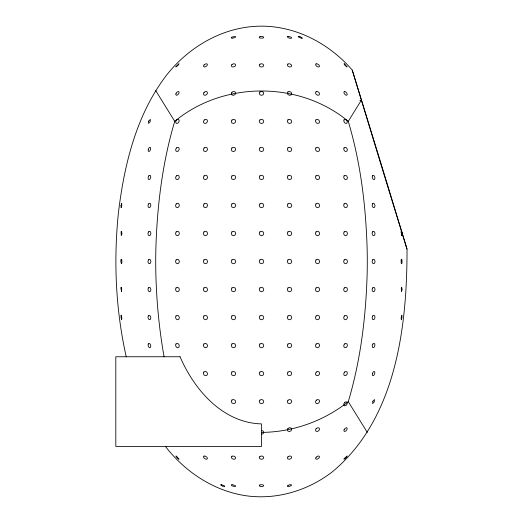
<?xml version="1.0" encoding="UTF-8"?>
<svg xmlns="http://www.w3.org/2000/svg" width="523" height="523" viewBox="0 0 523 523"><rect width="100%" height="100%" fill="white"/><g stroke="black" fill="none" stroke-linecap="round" stroke-linejoin="round"><path stroke-width="0.78" d="M261.5 432.39C292.756 432.201 323.796 421.067 348.272 401.671C360.53 360.641 365.793 317.781 367.113 275.072A377.26 271.94 90 0 0 367.113 247.928C365.793 205.219 360.53 162.359 348.272 121.329C299.45 80.888 223.55 80.888 174.728 121.329C162.47 162.359 157.207 205.219 155.887 247.928A377.26 271.94 90 0 0 155.887 275.072C156.639 302.451 159.267 329.797 164.085 356.758M165.431 446.42C185.24 472.086 214.24 491.26 246.66 495.837C277.151 499.981 308.485 490.397 332.615 471.609C396.225 418.518 407.142 326.914 407.025 249.138L384.327 174.316A144.145 0.431 73 0 0 378.606 155.599L352.254 70.102C329.68 43.893 296.495 26.17 261.5 26.15C224.047 26.117 188.96 46.455 166.242 75.547C136.111 115.191 124.043 165.183 118.316 213.809C113.569 260.853 115.655 308.675 125.814 354.895L126.246 356.758M348.272 121.329L361.524 99.926M261.5 434.312L263.082 433.75L263.742 432.39L263.082 431.024L261.5 430.462M359.896 100.678L361.328 100.239M155.71 90.61L174.728 121.329M367.29 432.39L348.272 401.671M407.025 249.138L383.98 174.44A144.309 0.431 73 0 1 378.266 155.776L352.254 70.128M148.264 149.428L148.212 150.944L148.872 151.572L149.859 150.944L150.591 149.428L150.644 147.911L149.983 147.283L148.996 147.911L148.264 149.428M372.409 373.572L372.356 375.089L373.017 375.717L374.004 375.089L374.736 373.572L374.788 372.056L374.128 371.428L373.141 372.056L372.409 373.572M120.924 287.938L121.552 291.756L121.702 287.938L121.271 287.284L120.924 287.938M401.102 231.898L401.729 235.716L401.88 231.898L401.448 231.244L401.102 231.898M121.035 205.467L121.127 207.69L121.781 205.467L121.696 203.244L121.035 205.467M343.951 119.957L343.866 121.414L344.775 122.872L346.134 123.474L347.154 122.872L347.239 121.414L346.337 119.957L344.971 119.355L343.951 119.957M401.219 317.533L401.304 319.756L401.965 317.533L401.873 315.31L401.219 317.533M148.218 344.003L148.101 345.553L148.761 347.102L149.807 347.743L150.637 347.102L150.755 345.553L150.101 344.003L149.048 343.363L148.218 344.003M372.363 175.898L372.245 177.447L372.899 178.997L373.952 179.637L374.782 178.997L374.899 177.447L374.239 175.898L373.193 175.257L372.363 175.898M120.99 259.918L120.82 261.5L121.408 263.742L121.833 263.082L121.833 259.918L121.408 259.258L120.99 259.918M401.167 259.918L401.167 263.082L401.592 263.742L402.01 263.082L402.01 259.918L401.592 259.258L401.167 259.918M148.251 315.964L148.009 317.533L148.597 319.102L149.67 319.756L150.604 319.102L150.846 317.533L150.264 315.964L149.186 315.317L148.251 315.964M372.396 203.898L372.154 205.467L372.736 207.036L373.814 207.683L374.749 207.036L374.991 205.467L374.403 203.898L373.33 203.244L372.396 203.898M121.12 231.898L121.271 235.716L121.957 233.48L121.552 231.244L121.12 231.898M344.01 147.911L343.761 149.428L344.565 150.944L345.945 151.572L347.095 150.944L347.344 149.428L346.54 147.911L345.16 147.283L344.01 147.911M401.298 287.938L401.448 291.756L402.135 289.52L401.729 287.284L401.298 287.938M176.029 93.395L175.8 94.741L176.532 95.297L177.807 94.741L178.866 93.395L179.095 92.041L178.356 91.486L177.088 92.041L176.029 93.395M344.134 429.605L343.905 430.959L344.644 431.514L345.912 430.959L346.971 429.605L347.2 428.259L346.468 427.703L345.193 428.259L344.134 429.605M148.303 287.938L147.957 289.52L148.473 291.102L149.552 291.756L150.552 291.102L150.899 289.52L150.382 287.938L149.31 287.284L148.303 287.938M372.448 231.898L372.101 233.48L372.618 235.062L373.697 235.716L374.697 235.062L375.043 233.48L374.527 231.898L373.448 231.244L372.448 231.898M175.95 344.003L175.591 345.553L176.323 347.102L177.709 347.749L178.944 347.102L179.297 345.553L178.572 344.003L177.186 343.363L175.95 344.003M315.846 119.944L315.506 121.408L316.356 122.879L317.899 123.48L319.226 122.879L319.566 121.408L318.716 119.944L317.173 119.336L315.846 119.944M344.056 175.898L343.703 177.447L344.428 178.997L345.814 179.637L347.05 178.997L347.409 177.447L346.677 175.898L345.291 175.251L344.056 175.898M148.375 259.918L147.944 261.5L148.375 263.082L149.428 263.742L150.48 263.082L150.912 261.5L150.48 259.918L149.428 259.258L148.375 259.918M372.52 259.918L372.088 261.5L372.52 263.082L373.572 263.742L374.625 263.082L375.056 261.5L374.625 259.918L373.572 259.258L372.52 259.918M121.127 315.31L121.035 317.533L121.696 319.756L121.781 317.533L121.127 315.31M175.99 315.964L175.551 317.533L176.225 319.108L177.611 319.756L178.899 319.108L179.337 317.533L178.67 315.964L177.284 315.317L175.99 315.964M344.101 203.892L343.663 205.467L344.33 207.036L345.716 207.683L347.01 207.036L347.449 205.467L346.775 203.892L345.389 203.244L344.101 203.892M148.715 121.088L148.506 123.454L150.147 121.735L150.356 119.368L148.715 121.088M203.826 372.049L203.395 373.572L204.166 375.096L205.702 375.723L207.101 375.096L207.539 373.572L206.762 372.049L205.225 371.422L203.826 372.049M315.899 147.904L315.461 149.428L316.238 150.951L317.775 151.578L319.174 150.951L319.605 149.428L318.834 147.904L317.298 147.277L315.899 147.904M372.853 401.265L372.644 403.632L374.285 401.912L374.494 399.546L372.853 401.265M176.035 287.938L175.532 289.52L176.153 291.102L177.526 291.756L178.859 291.102L179.363 289.52L178.742 287.938L177.362 287.284L176.035 287.938M344.141 231.898L343.637 233.48L344.258 235.062L345.638 235.716L346.965 235.062L347.468 233.48L346.847 231.898L345.474 231.244L344.141 231.898M203.872 344.003L203.369 345.553L204.094 347.109L205.624 347.749L207.056 347.109L207.559 345.553L206.833 344.003L205.304 343.356L203.872 344.003M315.944 175.891L315.441 177.447L316.167 178.997L317.696 179.644L319.128 178.997L319.631 177.447L318.906 175.891L317.376 175.251L315.944 175.891M148.473 231.898L147.957 233.48L148.303 235.062L149.31 235.716L150.382 235.062L150.899 233.48L150.552 231.898L149.552 231.244L148.473 231.898M372.618 287.938L372.101 289.52L372.448 291.102L373.448 291.756L374.527 291.102L375.043 289.52L374.697 287.938L373.697 287.284L372.618 287.938M203.905 315.964L203.355 317.533L204.042 319.108L205.565 319.756L207.023 319.108L207.572 317.533L206.886 315.964L205.369 315.31L203.905 315.964M315.977 203.892L315.428 205.467L316.114 207.036L317.631 207.69L319.095 207.036L319.645 205.467L318.958 203.892L317.435 203.244L315.977 203.892M176.088 259.918L175.525 261.5L176.088 263.082L177.447 263.742L178.807 263.082L179.369 261.5L178.807 259.918L177.447 259.258L176.088 259.918M344.193 259.918L343.631 261.5L344.193 263.082L345.553 263.742L346.912 263.082L347.475 261.5L346.912 259.918L345.553 259.258L344.193 259.918M203.931 287.938L203.342 289.52L203.996 291.102L205.513 291.756L206.997 291.102L207.585 289.52L206.931 287.938L205.415 287.284L203.931 287.938M316.003 231.898L315.415 233.48L316.069 235.062L317.585 235.716L319.069 235.062L319.658 233.48L319.004 231.898L317.487 231.244L316.003 231.898M148.597 203.898L148.009 205.467L148.251 207.036L149.186 207.683L150.264 207.036L150.846 205.467L150.604 203.898L149.67 203.244L148.597 203.898M372.736 315.964L372.154 317.533L372.396 319.102L373.33 319.756L374.403 319.102L374.991 317.533L374.749 315.964L373.814 315.317L372.736 315.964M176.14 66.31L175.885 66.983L177.735 65.656L179.01 63.767L176.14 66.31M344.245 458.56L343.99 459.233L345.84 457.906L347.115 456.017L344.245 458.56M176.153 231.898L175.532 233.48L176.035 235.062L177.362 235.716L178.742 235.062L179.363 233.48L178.859 231.898L177.526 231.244L176.153 231.898M231.885 315.964L231.271 317.533L231.951 319.108L233.526 319.762L235.075 319.108L235.696 317.533L235.017 315.964L233.435 315.31L231.885 315.964M287.925 203.892L287.304 205.467L287.983 207.036L289.565 207.69L291.115 207.036L291.729 205.467L291.05 203.892L289.474 203.238L287.925 203.892M344.258 287.938L343.637 289.52L344.141 291.102L345.474 291.756L346.847 291.102L347.468 289.52L346.965 287.938L345.638 287.284L344.258 287.938M203.963 259.918L203.342 261.5L203.963 263.082L205.467 263.742L206.964 263.082L207.585 261.5L206.964 259.918L205.467 259.258L203.963 259.918M316.036 259.918L315.415 261.5L316.036 263.082L317.533 263.742L319.037 263.082L319.658 261.5L319.037 259.918L317.533 259.258L316.036 259.918M231.905 287.938L231.271 289.52L231.931 291.102L233.506 291.756L235.062 291.102L235.696 289.52L235.03 287.938L233.461 287.277L231.905 287.938M287.938 231.898L287.304 233.48L287.97 235.062L289.539 235.723L291.095 235.062L291.729 233.48L291.069 231.898L289.494 231.244L287.938 231.898M204.029 92.473L203.434 93.937L204.029 95.081L205.467 95.238L206.899 94.317L207.494 92.852L206.899 91.708L205.467 91.551L204.029 92.473M316.101 428.683L315.506 430.148L316.101 431.292L317.533 431.449L318.971 430.527L319.566 429.063L318.971 427.919L317.533 427.762L316.101 428.683M231.918 175.944L231.271 177.519L231.918 179.056L233.48 179.644L235.043 178.951L235.69 177.369L235.043 175.839L233.48 175.251L231.918 175.944M231.918 259.918L231.271 261.5L231.918 263.082L233.48 263.742L235.049 263.082L235.696 261.5L235.049 259.918L233.48 259.258L231.918 259.918M287.951 259.918L287.304 261.5L287.951 263.082L289.52 263.742L291.082 263.082L291.729 261.5L291.082 259.918L289.52 259.258L287.951 259.918M287.957 344.049L287.31 345.631L287.957 347.161L289.52 347.749L291.082 347.056L291.729 345.481L291.082 343.944L289.52 343.356L287.957 344.049M203.996 231.898L203.342 233.48L203.931 235.062L205.415 235.716L206.931 235.062L207.585 233.48L206.997 231.898L205.513 231.244L203.996 231.898M259.918 259.918L259.258 261.5L259.918 263.082L261.5 263.742L263.082 263.082L263.742 261.5L263.082 259.918L261.5 259.258L259.918 259.918M316.069 287.938L315.415 289.52L316.003 291.102L317.487 291.756L319.004 291.102L319.658 289.52L319.069 287.938L317.585 287.284L316.069 287.938M231.924 147.983L231.277 149.539L231.924 151.029L233.48 151.585L235.043 150.872L235.683 149.317L235.043 147.826L233.48 147.277L231.924 147.983M259.918 231.898L259.258 233.48L259.918 235.062L261.5 235.723L263.082 235.062L263.742 233.48L263.082 231.898L261.5 231.244L259.918 231.898M259.918 287.938L259.258 289.52L259.918 291.102L261.5 291.756L263.082 291.102L263.742 289.52L263.082 287.938L261.5 287.277L259.918 287.938M287.957 372.128L287.317 373.684L287.957 375.174L289.52 375.723L291.076 375.017L291.723 373.461L291.076 371.971L289.52 371.415L287.957 372.128M259.918 203.892L259.258 205.467L259.918 207.036L261.5 207.69L263.082 207.036L263.742 205.467L263.082 203.892L261.5 203.238L259.918 203.892M259.918 315.964L259.258 317.533L259.918 319.108L261.5 319.762L263.082 319.108L263.742 317.533L263.082 315.964L261.5 315.31L259.918 315.964M231.931 231.898L231.271 233.48L231.905 235.062L233.461 235.723L235.03 235.062L235.696 233.48L235.062 231.898L233.506 231.244L231.931 231.898M287.97 287.938L287.304 289.52L287.938 291.102L289.494 291.756L291.069 291.102L291.729 289.52L291.095 287.938L289.539 287.277L287.97 287.938M259.918 175.891L259.258 177.447L259.918 179.003L261.5 179.651L263.082 179.003L263.742 177.447L263.082 175.891L261.5 175.244L259.918 175.891M287.957 175.839L287.31 177.369L287.957 178.951L289.52 179.644L291.082 179.056L291.729 177.519L291.082 175.944L289.52 175.251L287.957 175.839M231.918 343.944L231.271 345.481L231.918 347.056L233.48 347.749L235.043 347.161L235.69 345.631L235.043 344.049L233.48 343.356L231.918 343.944M259.918 343.997L259.258 345.553L259.918 347.109L261.5 347.756L263.082 347.109L263.742 345.553L263.082 343.997L261.5 343.35L259.918 343.997M231.931 120.061L231.284 121.578L231.931 122.997L233.48 123.487L235.036 122.761L235.677 121.244L235.036 119.826L233.48 119.336L231.931 120.061M287.964 400.239L287.323 401.756L287.964 403.174L289.52 403.664L291.069 402.939L291.716 401.422L291.069 400.003L289.52 399.513L287.964 400.239M148.761 175.898L148.101 177.447L148.218 178.997L149.048 179.637L150.101 178.997L150.755 177.447L150.637 175.898L149.807 175.257L148.761 175.898M372.899 344.003L372.245 345.553L372.363 347.102L373.193 347.743L374.239 347.102L374.899 345.553L374.782 344.003L373.952 343.363L372.899 344.003M176.225 203.892L175.551 205.467L175.99 207.036L177.284 207.683L178.67 207.036L179.337 205.467L178.899 203.892L177.611 203.244L176.225 203.892M344.33 315.964L343.663 317.533L344.101 319.108L345.389 319.756L346.775 319.108L347.449 317.533L347.01 315.964L345.716 315.317L344.33 315.964M259.918 147.904L259.258 149.428L259.918 150.957L261.5 151.592L263.082 150.957L263.742 149.428L263.082 147.904L261.5 147.27L259.918 147.904M259.918 372.043L259.258 373.572L259.918 375.096L261.5 375.73L263.082 375.096L263.742 373.572L263.082 372.043L261.5 371.408L259.918 372.043M231.951 203.892L231.271 205.467L231.885 207.036L233.435 207.69L235.017 207.036L235.696 205.467L235.075 203.892L233.526 203.238L231.951 203.892M287.983 315.964L287.304 317.533L287.925 319.108L289.474 319.762L291.05 319.108L291.729 317.533L291.115 315.964L289.565 315.31L287.983 315.964M287.957 147.826L287.317 149.317L287.957 150.872L289.52 151.585L291.076 151.029L291.723 149.539L291.076 147.983L289.52 147.277L287.957 147.826M231.924 371.971L231.277 373.461L231.924 375.017L233.48 375.723L235.043 375.174L235.683 373.684L235.043 372.128L233.48 371.415L231.924 371.971M204.042 203.892L203.355 205.467L203.905 207.036L205.369 207.69L206.886 207.036L207.572 205.467L207.023 203.892L205.565 203.244L204.042 203.892M316.114 315.964L315.428 317.533L315.977 319.108L317.435 319.756L318.958 319.108L319.645 317.533L319.095 315.964L317.631 315.31L316.114 315.964M259.918 119.937L259.258 121.408L259.918 122.885L261.5 123.5L263.082 122.885L263.742 121.408L263.082 119.937L261.5 119.322L259.918 119.937M259.918 400.115L259.258 401.592L259.918 403.063L261.5 403.678L263.082 403.063L263.742 401.592L263.082 400.115L261.5 399.5L259.918 400.115M231.937 92.211L231.297 93.643L231.937 94.931L233.48 95.317L235.03 94.578L235.67 93.146L235.03 91.858L233.48 91.466L231.937 92.211M287.97 428.422L287.33 429.854L287.97 431.142L289.52 431.534L291.063 430.789L291.703 429.357L291.063 428.069L289.52 427.683L287.97 428.422M287.964 119.826L287.323 121.244L287.964 122.761L289.52 123.487L291.069 122.997L291.716 121.578L291.069 120.061L289.52 119.336L287.964 119.826M231.931 400.003L231.284 401.422L231.931 402.939L233.48 403.664L235.036 403.174L235.677 401.756L235.036 400.239L233.48 399.513L231.931 400.003M204.094 175.891L203.369 177.447L203.872 178.997L205.304 179.644L206.833 178.997L207.559 177.447L207.056 175.891L205.624 175.251L204.094 175.891M316.167 344.003L315.441 345.553L315.944 347.109L317.376 347.749L318.906 347.109L319.631 345.553L319.128 344.003L317.696 343.356L316.167 344.003M204.062 64.937L203.48 66.179L204.062 66.951L205.467 66.8L206.866 65.813L207.448 64.571L206.866 63.799L205.467 63.95L204.062 64.937M176.323 175.898L175.591 177.447L175.95 178.997L177.186 179.637L178.572 178.997L179.297 177.447L178.944 175.898L177.709 175.251L176.323 175.898M344.428 344.003L343.703 345.553L344.056 347.102L345.291 347.749L346.677 347.102L347.409 345.553L347.05 344.003L345.814 343.363L344.428 344.003M316.134 457.187L315.552 458.429L316.134 459.201L317.533 459.05L318.938 458.063L319.52 456.821L318.938 456.049L317.533 456.2L316.134 457.187M259.918 92.015L259.258 93.395L259.918 94.768L261.5 95.336L263.082 94.768L263.742 93.395L263.082 92.015L261.5 91.447L259.918 92.015M287.97 91.858L287.33 93.146L287.97 94.578L289.52 95.317L291.063 94.931L291.703 93.643L291.063 92.211L289.52 91.466L287.97 91.858M231.944 64.499L231.303 65.741L231.944 66.774L233.48 66.99L235.023 66.251L235.657 65.009L235.023 63.976L233.48 63.76L231.944 64.499M204.166 147.904L203.395 149.428L203.826 150.951L205.225 151.578L206.762 150.951L207.539 149.428L207.101 147.904L205.702 147.277L204.166 147.904M316.238 372.049L315.461 373.572L315.899 375.096L317.298 375.723L318.834 375.096L319.605 373.572L319.174 372.049L317.775 371.422L316.238 372.049M287.977 456.749L287.343 457.991L287.977 459.024L289.52 459.24L291.056 458.501L291.697 457.259L291.056 456.226L289.52 456.01L287.977 456.749M316.101 91.708L315.506 92.852L316.101 94.317L317.533 95.238L318.971 95.081L319.566 93.937L318.971 92.473L317.533 91.551L316.101 91.708M176.46 147.911L175.656 149.428L175.905 150.944L177.055 151.572L178.435 150.944L179.239 149.428L178.99 147.911L177.84 147.283L176.46 147.911M344.565 372.056L343.761 373.572L344.01 375.089L345.16 375.717L346.54 375.089L347.344 373.572L347.095 372.056L345.945 371.428L344.565 372.056M259.918 64.205L259.258 65.375L259.918 66.545L261.5 67.036L263.082 66.545L263.742 65.375L263.082 64.205L261.5 63.714L259.918 64.205M259.918 456.455L259.258 457.625L259.918 458.795L261.5 459.286L263.082 458.795L263.742 457.625L263.082 456.455L261.5 455.964L259.918 456.455M204.284 119.944L203.434 121.408L203.774 122.879L205.101 123.48L206.644 122.879L207.494 121.408L207.154 119.944L205.827 119.336L204.284 119.944M316.356 400.121L315.506 401.592L315.846 403.056L317.173 403.664L318.716 403.056L319.566 401.592L319.226 400.121L317.899 399.52L316.356 400.121M176.663 119.957L175.761 121.414L175.846 122.872L176.866 123.474L178.225 122.872L179.134 121.414L179.049 119.957L178.029 119.355L176.663 119.957M287.977 63.976L287.343 65.009L287.977 66.251L289.52 66.99L291.056 66.774L291.697 65.741L291.056 64.499L289.52 63.76L287.977 63.976M231.944 456.226L231.303 457.259L231.944 458.501L233.48 459.24L235.023 459.024L235.657 457.991L235.023 456.749L233.48 456.01L231.944 456.226M344.794 402.344L343.879 403.795L343.944 405.247L344.951 405.848L346.311 405.247L347.226 403.795L347.161 402.344L346.154 401.742L344.794 402.344M316.134 63.799L315.552 64.571L316.134 65.813L317.533 66.8L318.938 66.951L319.52 66.179L318.938 64.937L317.533 63.95L316.134 63.799M204.062 456.049L203.48 456.821L204.062 458.063L205.467 459.05L206.866 459.201L207.448 458.429L206.866 457.187L205.467 456.2L204.062 456.049M231.951 37.126L231.316 37.885L231.951 38.329L235.017 37.584L235.651 36.832L235.017 36.388L231.951 37.126M287.983 485.416L287.349 486.168L287.983 486.612L289.52 486.488L291.684 485.115L291.05 484.671L289.52 484.795L287.983 485.416M259.918 36.649L259.258 37.355L259.918 38.068L263.082 38.068L263.742 37.355L263.082 36.649L261.5 36.355L259.918 36.649M259.918 484.932L259.258 485.645L259.918 486.351L261.5 486.645L263.082 486.351L263.742 485.645L263.082 484.932L261.5 484.644L259.918 484.932M344.644 91.486L343.905 92.041L344.134 93.395L345.193 94.741L346.468 95.297L347.2 94.741L346.971 93.395L345.912 92.041L344.644 91.486M287.983 36.388L287.349 36.832L287.983 37.584L289.52 38.205L291.05 38.329L291.684 37.885L291.05 37.126L287.983 36.388M231.951 484.671L231.316 485.115L231.951 485.874L235.017 486.612L235.651 486.168L235.017 485.416L231.951 484.671M298.979 36.381L298.208 36.545L298.666 37.185L301.621 38.329L302.386 38.166L300.516 36.793L298.979 36.381M221.379 484.671L220.614 484.834L222.484 486.207L224.792 486.455L224.334 485.815L221.379 484.671M180.062 356.758L115.805 356.758L115.805 446.42L261.5 446.42L261.5 423.892C222.857 422.911 194.321 389.936 180.062 356.758M344.65 64.041L343.99 63.767L345.265 65.656L347.115 66.983L344.65 64.041M176.545 456.291L175.885 456.017L177.16 457.906L179.01 459.233L176.545 456.291"/></g></svg>
